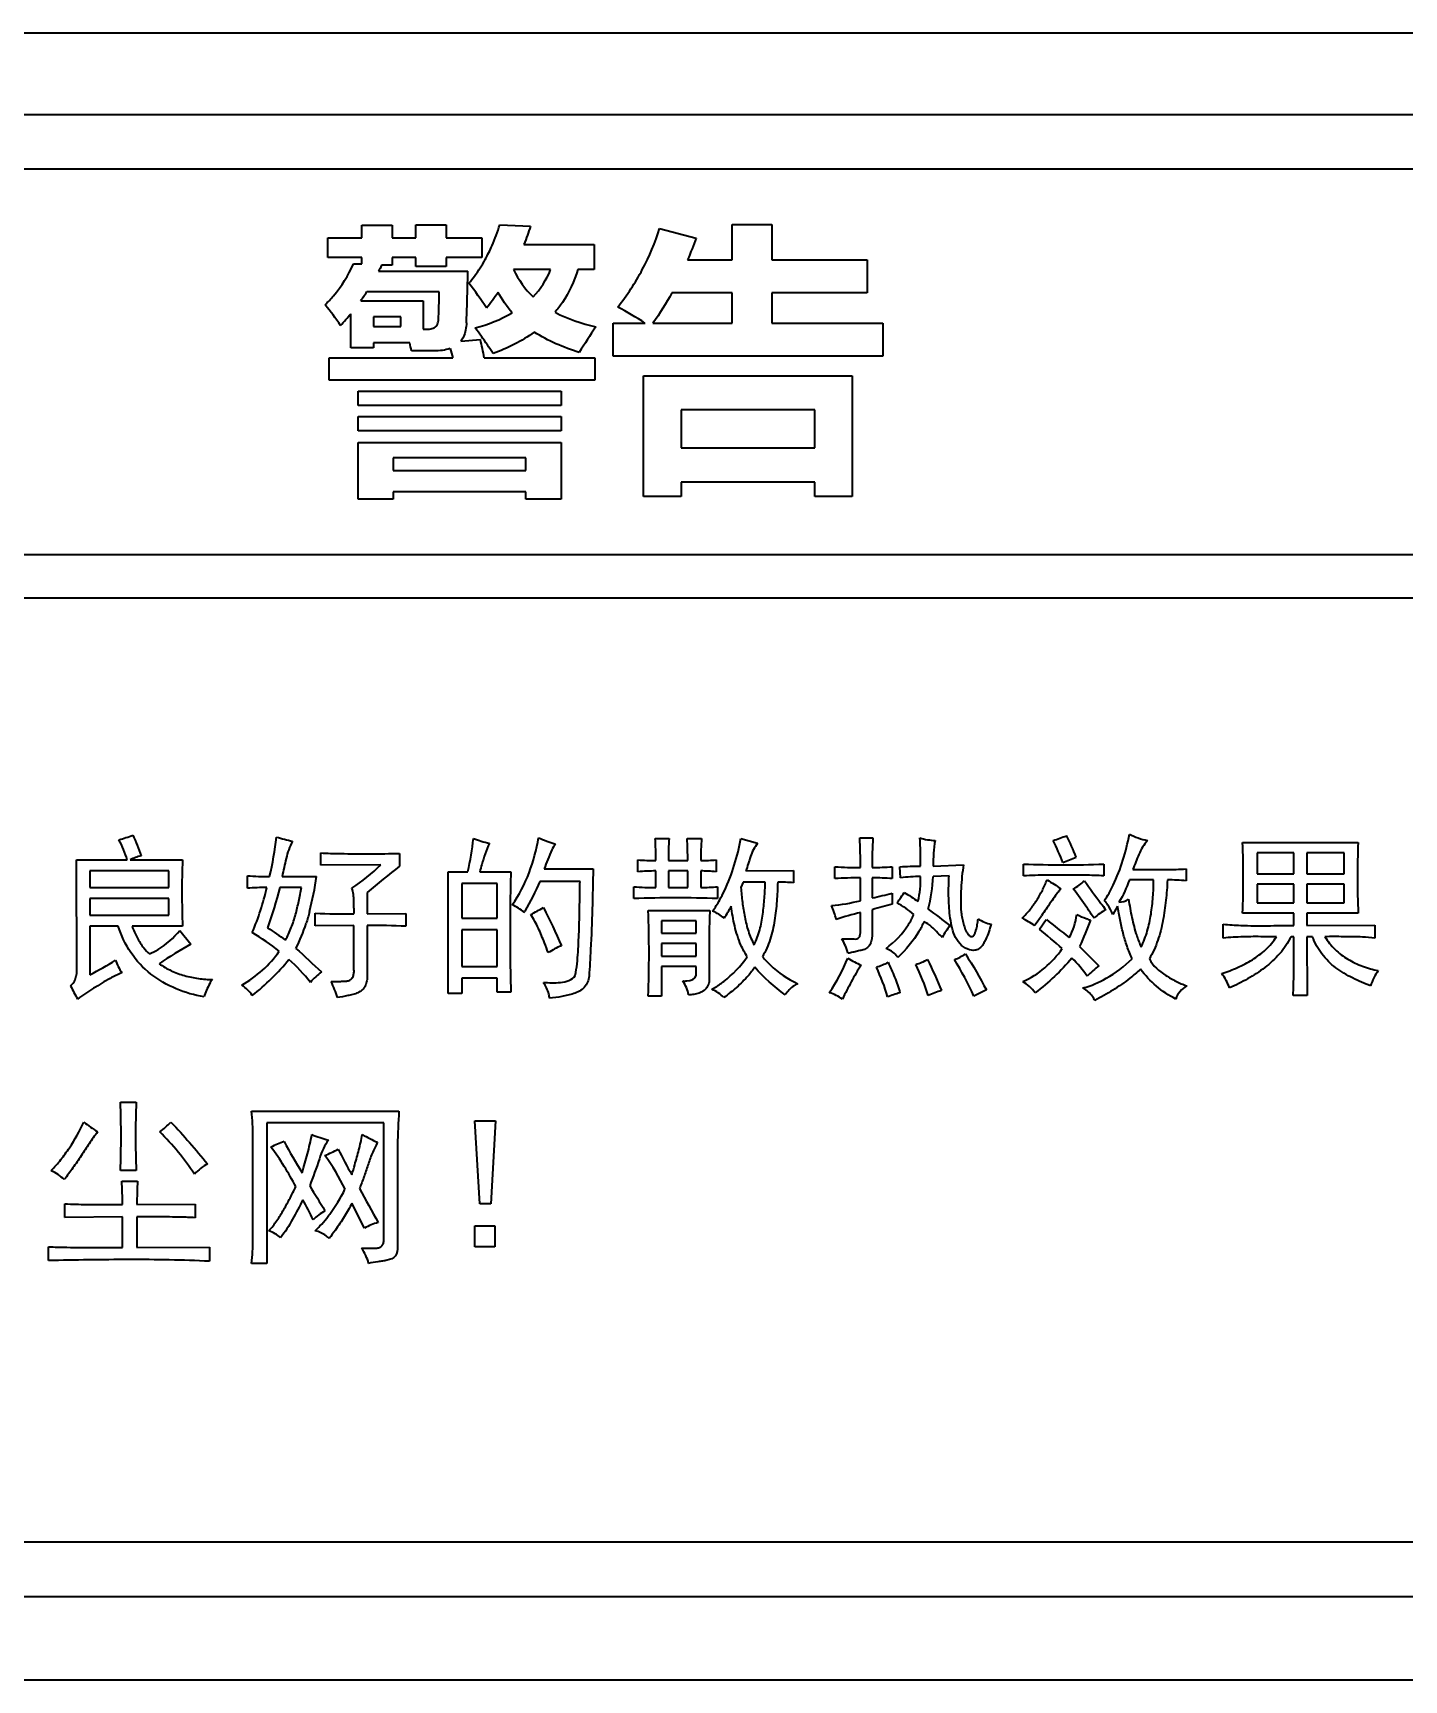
# Model space of a CAD drawing. Header units: millimetres. Extents: x 32496 to 166256, y 3504 to 23939.
# Drawn here: x 50202.57 to 50227.54, y 11585.08 to 11615.08 of the extents above; entities that cross this region are included whole.
import ezdxf

# ---------------------------------------------------------------- set-up
doc = ezdxf.new("R2010")
doc.units = ezdxf.units.MM
doc.layers.get('0').update_dxf_attribs({"lineweight": 35})

msp = doc.modelspace()

# ---------------------------------------------------------------- linework, layer by layer
at = {"linetype": 'Continuous'}
for p, q in [((50179.64, 11615.075), (50242.84, 11615.075)), ((50179.64, 11613.593), (50242.91, 11613.593)), ((50242.91, 11612.593), (50179.64, 11612.593)), ((50208.561, 11611.575), (50209.112, 11611.575)), ((50208.561, 11611.345), (50208.561, 11611.575)), ((50209.112, 11611.575), (50209.112, 11611.345)), ((50209.543, 11611.581), (50210.094, 11611.581)), ((50209.543, 11611.345), (50209.543, 11611.581)), ((50210.094, 11611.581), (50210.094, 11611.345)), ((50211.071, 11611.581), (50211.631, 11611.556)), ((50213.983, 11611.516), (50214.649, 11611.34)), ((50215.305, 11611.586), (50216.026, 11611.586)), ((50215.305, 11610.944), (50215.305, 11611.586)), ((50216.026, 11611.586), (50216.026, 11610.944)), ((50207.94, 11611.345), (50208.561, 11611.345)), ((50207.94, 11610.985), (50207.94, 11611.345)), ((50209.112, 11611.345), (50209.543, 11611.345)), ((50210.094, 11611.345), (50210.745, 11611.345)), ((50210.745, 11611.345), (50210.745, 11610.985)), ((50211.512, 11611.225), (50212.789, 11611.225)), ((50212.789, 11611.225), (50212.789, 11610.764)), ((50208.561, 11610.985), (50207.94, 11610.985)), ((50208.561, 11610.869), (50208.561, 11610.985)), ((50209.543, 11610.985), (50209.112, 11610.985)), ((50209.112, 11610.985), (50209.112, 11610.844)), ((50209.543, 11610.824), (50209.543, 11610.985)), ((50210.745, 11610.985), (50210.094, 11610.985)), ((50210.094, 11610.985), (50210.094, 11610.824)), ((50214.493, 11610.944), (50215.305, 11610.944)), ((50216.026, 11610.944), (50217.764, 11610.944)), ((50217.764, 11610.944), (50217.764, 11610.343)), ((50208.406, 11610.869), (50208.561, 11610.869)), ((50208.861, 11610.734), (50210.489, 11610.734)), ((50209.112, 11610.844), (50208.917, 11610.844)), ((50210.094, 11610.824), (50209.543, 11610.824)), ((50211.997, 11610.764), (50211.321, 11610.764)), ((50212.789, 11610.764), (50212.493, 11610.764)), ((50209.968, 11610.363), (50208.651, 11610.363)), ((50215.305, 11610.343), (50214.205, 11610.343)), ((50215.305, 11609.792), (50215.305, 11610.343)), ((50217.764, 11610.343), (50216.026, 11610.343)), ((50216.026, 11610.343), (50216.026, 11609.792)), ((50208.541, 11610.198), (50209.678, 11610.198)), ((50209.678, 11610.198), (50209.678, 11609.682)), ((50208.36, 11609.341), (50208.36, 11609.962)), ((50209.267, 11609.902), (50208.771, 11609.902)), ((50208.771, 11609.902), (50208.771, 11609.727)), ((50208.771, 11609.727), (50209.267, 11609.727)), ((50209.267, 11609.727), (50209.267, 11609.902)), ((50213.136, 11609.792), (50213.717, 11609.792)), ((50213.136, 11609.191), (50213.136, 11609.792)), ((50213.862, 11609.792), (50215.305, 11609.792)), ((50216.026, 11609.792), (50218.046, 11609.792)), ((50218.046, 11609.792), (50218.046, 11609.191)), ((50209.432, 11609.431), (50208.771, 11609.431)), ((50208.771, 11609.431), (50208.771, 11609.341)), ((50210.364, 11609.461), (50210.72, 11609.492)), ((50207.964, 11609.161), (50210.219, 11609.161)), ((50207.964, 11608.75), (50207.964, 11609.161)), ((50208.771, 11609.341), (50208.36, 11609.341)), ((50209.879, 11609.286), (50209.462, 11609.286)), ((50210.79, 11609.161), (50212.804, 11609.161)), ((50212.804, 11609.161), (50212.804, 11608.75)), ((50218.046, 11609.191), (50213.136, 11609.191)), ((50213.692, 11608.83), (50217.489, 11608.83)), ((50213.692, 11606.631), (50213.692, 11608.83)), ((50217.489, 11608.83), (50217.489, 11606.631)), ((50212.804, 11608.75), (50207.964, 11608.75)), ((50208.491, 11608.55), (50212.188, 11608.55)), ((50208.491, 11608.289), (50208.491, 11608.55)), ((50212.188, 11608.55), (50212.188, 11608.289)), ((50212.188, 11608.289), (50208.491, 11608.289)), ((50216.808, 11608.209), (50214.374, 11608.209)), ((50214.374, 11608.209), (50214.374, 11607.518)), ((50216.808, 11607.518), (50216.808, 11608.209)), ((50208.491, 11608.089), (50212.188, 11608.089)), ((50208.491, 11607.828), (50208.491, 11608.089)), ((50212.188, 11608.089), (50212.188, 11607.828)), ((50212.188, 11607.828), (50208.491, 11607.828)), ((50208.491, 11607.618), (50212.188, 11607.618)), ((50208.491, 11606.586), (50208.491, 11607.618)), ((50212.188, 11607.618), (50212.188, 11606.586)), ((50211.547, 11607.337), (50209.132, 11607.337)), ((50209.132, 11607.337), (50209.132, 11607.107)), ((50211.547, 11607.107), (50211.547, 11607.337)), ((50214.374, 11607.518), (50216.808, 11607.518)), ((50209.132, 11607.107), (50211.547, 11607.107)), ((50211.547, 11606.717), (50209.132, 11606.717)), ((50209.132, 11606.717), (50209.132, 11606.586)), ((50211.547, 11606.586), (50211.547, 11606.717)), ((50216.808, 11606.896), (50214.374, 11606.896)), ((50214.374, 11606.896), (50214.374, 11606.631)), ((50216.808, 11606.631), (50216.808, 11606.896)), ((50209.132, 11606.586), (50208.491, 11606.586)), ((50212.188, 11606.586), (50211.547, 11606.586)), ((50214.374, 11606.631), (50213.692, 11606.631)), ((50217.489, 11606.631), (50216.808, 11606.631)), ((50186.201, 11605.578), (50243.34, 11605.578)), ((50243.34, 11604.778), (50186.201, 11604.778)), ((50213.902, 11600.405), (50214.154, 11600.405)), ((50214.482, 11600.405), (50214.747, 11600.405)), ((50215.465, 11600.405), (50215.768, 11600.316)), ((50217.628, 11600.417), (50217.868, 11600.417)), ((50207.811, 11599.919), (50207.811, 11600.14)), ((50209.248, 11600.128), (50209.248, 11599.901)), ((50224.601, 11600.329), (50226.706, 11600.329)), ((50225.534, 11600.14), (50224.866, 11600.14)), ((50224.866, 11600.14), (50224.866, 11599.762)), ((50225.534, 11599.762), (50225.534, 11600.14)), ((50226.454, 11600.14), (50225.774, 11600.14)), ((50225.774, 11600.14), (50225.774, 11599.762)), ((50226.454, 11599.762), (50226.454, 11600.14)), ((50203.36, 11600.014), (50204.287, 11600.014)), ((50203.367, 11597.947), (50203.36, 11600.014)), ((50205.043, 11599.812), (50203.606, 11599.812)), ((50203.606, 11599.812), (50203.606, 11599.51)), ((50204.337, 11600.014), (50205.295, 11600.014)), ((50205.043, 11599.51), (50205.043, 11599.812)), ((50208.908, 11599.926), (50207.811, 11599.919)), ((50211.878, 11599.85), (50212.772, 11599.85)), ((50213.587, 11599.799), (50213.587, 11600.014)), ((50213.915, 11599.51), (50213.915, 11599.812)), ((50214.142, 11600.001), (50214.495, 11600.001)), ((50214.495, 11599.812), (50214.142, 11599.812)), ((50214.142, 11599.812), (50214.142, 11599.51)), ((50214.495, 11599.51), (50214.495, 11599.812)), ((50214.734, 11599.812), (50214.734, 11599.51)), ((50215.011, 11600.014), (50215.011, 11599.799)), ((50215.553, 11599.812), (50216.423, 11599.819)), ((50216.423, 11599.819), (50216.423, 11599.598)), ((50217.174, 11599.674), (50217.174, 11599.888)), ((50218.221, 11599.888), (50218.221, 11599.674)), ((50218.372, 11599.686), (50218.359, 11599.888)), ((50218.964, 11599.901), (50219.519, 11599.926)), ((50220.611, 11599.724), (50220.611, 11599.938)), ((50222.073, 11599.938), (50222.073, 11599.724)), ((50223.573, 11599.85), (50223.573, 11599.635)), ((50203.606, 11599.51), (50205.043, 11599.51)), ((50206.475, 11599.497), (50206.475, 11599.724)), ((50207.458, 11599.51), (50207.068, 11599.51)), ((50207.105, 11599.711), (50207.736, 11599.711)), ((50210.131, 11599.799), (50210.491, 11599.799)), ((50210.131, 11597.581), (50210.131, 11599.799)), ((50211.021, 11599.585), (50210.378, 11599.585)), ((50210.378, 11599.585), (50210.378, 11598.955)), ((50210.706, 11599.799), (50211.272, 11599.799)), ((50211.021, 11598.955), (50211.021, 11599.585)), ((50212.533, 11599.623), (50211.802, 11599.623)), ((50213.511, 11599.308), (50213.511, 11599.523)), ((50214.142, 11599.51), (50214.495, 11599.51)), ((50215.037, 11599.523), (50215.037, 11599.308)), ((50215.503, 11599.611), (50215.465, 11599.51)), ((50215.906, 11599.611), (50215.503, 11599.611)), ((50217.641, 11599.27), (50217.641, 11599.686)), ((50217.855, 11599.686), (50217.855, 11599.321)), ((50219.254, 11599.724), (50218.964, 11599.711)), ((50222.98, 11599.648), (50222.539, 11599.648)), ((50224.866, 11599.762), (50225.534, 11599.762)), ((50225.534, 11599.573), (50224.866, 11599.573)), ((50224.866, 11599.573), (50224.866, 11599.232)), ((50225.534, 11599.232), (50225.534, 11599.573)), ((50225.774, 11599.762), (50226.454, 11599.762)), ((50226.454, 11599.573), (50225.774, 11599.573)), ((50225.774, 11599.573), (50225.774, 11599.232)), ((50226.454, 11599.232), (50226.454, 11599.573)), ((50205.043, 11599.308), (50203.606, 11599.308)), ((50203.606, 11599.308), (50203.606, 11599.006)), ((50205.043, 11599.006), (50205.043, 11599.308)), ((50208.656, 11599.421), (50208.656, 11599.03)), ((50218.221, 11599.409), (50218.221, 11599.207)), ((50224.866, 11599.232), (50225.534, 11599.232)), ((50225.774, 11599.232), (50226.454, 11599.232)), ((50203.606, 11599.006), (50205.043, 11599.006)), ((50207.71, 11598.81), (50207.71, 11599.043)), ((50208.656, 11599.03), (50209.362, 11599.037)), ((50209.362, 11599.037), (50209.362, 11598.804)), ((50210.378, 11598.955), (50211.021, 11598.955)), ((50211.261, 11599.195), (50211.26, 11599.104)), ((50211.261, 11599.195), (50211.26, 11599.104)), ((50213.776, 11599.094), (50214.898, 11599.094)), ((50214.646, 11598.905), (50214.015, 11598.905)), ((50214.015, 11598.905), (50214.015, 11598.678)), ((50214.646, 11598.678), (50214.646, 11598.905)), ((50214.898, 11599.094), (50214.897, 11599.082)), ((50214.898, 11599.094), (50214.898, 11599.082)), ((50217.641, 11598.716), (50217.641, 11599.056)), ((50217.855, 11599.106), (50217.855, 11598.728)), ((50220.9, 11598.753), (50221.026, 11598.93)), ((50222.325, 11599.169), (50222.236, 11599.018)), ((50225.534, 11599.043), (50224.601, 11599.043)), ((50225.534, 11598.816), (50225.534, 11599.043)), ((50226.706, 11599.043), (50225.774, 11599.043)), ((50225.774, 11599.043), (50225.774, 11598.816)), ((50204.123, 11598.804), (50203.606, 11598.804)), ((50203.606, 11598.804), (50203.606, 11597.921)), ((50205.295, 11598.804), (50204.375, 11598.804)), ((50205.245, 11598.728), (50205.447, 11598.476)), ((50208.416, 11598.816), (50207.71, 11598.81)), ((50208.416, 11598.01), (50208.416, 11598.816)), ((50208.656, 11598.816), (50208.656, 11597.909)), ((50211.021, 11598.741), (50210.378, 11598.741)), ((50210.378, 11598.741), (50210.378, 11598.073)), ((50211.021, 11598.073), (50211.021, 11598.741)), ((50214.015, 11598.678), (50214.646, 11598.678)), ((50224.248, 11598.589), (50224.248, 11598.842)), ((50225.534, 11598.615), (50225.484, 11598.615)), ((50225.774, 11598.816), (50227.009, 11598.823)), ((50225.874, 11598.615), (50225.774, 11598.615)), ((50225.774, 11598.615), (50225.78, 11597.543)), ((50227.009, 11598.823), (50227.009, 11598.589)), ((50214.646, 11598.489), (50214.015, 11598.489)), ((50214.015, 11598.489), (50214.015, 11598.262)), ((50214.646, 11598.262), (50214.646, 11598.489)), ((50221.631, 11598.438), (50221.985, 11598.085)), ((50210.378, 11598.073), (50211.021, 11598.073)), ((50214.015, 11598.262), (50214.646, 11598.262)), ((50214.646, 11598.073), (50214.015, 11598.073)), ((50214.015, 11598.073), (50214.015, 11597.53)), ((50214.646, 11597.909), (50214.646, 11598.073)), ((50211.021, 11597.859), (50210.378, 11597.859)), ((50210.378, 11597.859), (50210.378, 11597.581)), ((50211.021, 11597.606), (50211.021, 11597.859)), ((50210.378, 11597.581), (50210.131, 11597.581)), ((50211.272, 11597.606), (50211.021, 11597.606)), ((50214.015, 11597.53), (50213.776, 11597.53)), ((50219.935, 11597.644), (50219.708, 11597.53)), ((50225.78, 11597.543), (50225.521, 11597.543)), ((50204.161, 11595.602), (50204.451, 11595.602)), ((50206.551, 11595.438), (50209.236, 11595.438)), ((50208.958, 11595.224), (50206.828, 11595.224)), ((50206.828, 11595.224), (50206.828, 11592.665)), ((50208.958, 11593.093), (50208.958, 11595.224)), ((50210.617, 11595.262), (50210.995, 11595.262)), ((50210.706, 11593.749), (50210.617, 11595.262)), ((50210.995, 11595.262), (50210.907, 11593.749)), ((50206.576, 11593.093), (50206.576, 11594.972)), ((50204.451, 11594.354), (50204.161, 11594.354)), ((50204.186, 11594.165), (50204.476, 11594.165)), ((50203.152, 11593.503), (50203.152, 11593.749)), ((50204.199, 11593.51), (50203.152, 11593.503)), ((50204.199, 11592.955), (50204.199, 11593.51)), ((50204.463, 11593.737), (50205.522, 11593.743)), ((50204.463, 11593.51), (50204.463, 11592.955)), ((50205.522, 11593.743), (50205.522, 11593.497)), ((50208.605, 11593.308), (50208.378, 11593.762)), ((50210.907, 11593.749), (50210.706, 11593.749)), ((50210.617, 11593.346), (50210.983, 11593.346)), ((50210.617, 11592.968), (50210.617, 11593.346)), ((50210.983, 11593.346), (50210.983, 11592.968)), ((50202.85, 11592.715), (50202.85, 11592.968)), ((50204.463, 11592.955), (50205.787, 11592.961)), ((50205.787, 11592.961), (50205.787, 11592.703)), ((50210.983, 11592.968), (50210.617, 11592.968)), ((50206.828, 11592.665), (50206.551, 11592.665)), ((50186.201, 11587.594), (50242.91, 11587.594)), ((50242.91, 11586.594), (50179.64, 11586.594)), ((50242.84, 11585.075), (50179.64, 11585.075))]:
    msp.add_line(p, q, dxfattribs=at)
for centre, radius, start, end in [((50208.193, 11612.417), 2.997, 336.0743, 343.802), ((50208.222, 11612.404), 2.965, 330.6677, 336.0656), ((50208.245, 11612.391), 2.939, 323.5941, 330.6659), ((50183.658, 11610.977), 26.832, 359.0227, 359.482), ((50208.274, 11612.37), 2.903, 320.3693, 323.5875), ((50202.781, 11614.168), 6.995, 325.4251, 327.0507), ((50189.502, 11610.663), 20.469, 357.687, 359.1594), ((50183.521, 11610.98), 26.969, 357.4858, 358.8134), ((50183.711, 11610.976), 26.779, 358.8143, 359.0226), ((50206.194, 11613.703), 5.892, 321.8974, 325.3463), ((50204.842, 11607.551), 3.987, 33.4127, 40.1667), ((50210.764, 11605.324), 5.355, 56.5403, 62.6927), ((50198.756, 11618.229), 12.672, 317.9796, 319.278), ((50205.178, 11605.546), 6.851, 35.7583, 37.3438), ((50240.551, 11591.528), 33.167, 146.7334, 147.6908), ((50205.362, 11608.518), 4.171, 10.6111, 12.6487), ((50197.399, 11606.495), 13.654, 11.2584, 12.6774), ((50205.197, 11605.56), 6.828, 34.1688, 35.7597), ((50288.741, 11633.239), 82.131, 196.92737, 197.04773), ((50205.213, 11605.571), 6.808, 32.7875, 34.1672), ((50205.203, 11605.564), 6.82, 32.5725, 32.7878), ((50204.053, 11601.186), 6.586, 347.8472, 353.1864), ((50219.773, 11604.479), 4.338, 288.5472, 291.9162), ((50218.51, 11598.92), 3.266, 20.5147, 28.0458), ((50214.129, 11597.055), 7.766, 21.9999, 25.2483), ((50221.377, 11620.152), 20.228, 267.8284, 269.8641), ((50218.657, 11606.661), 7.211, 291.7539, 293.8162), ((50221.385, 11616.191), 16.268, 269.8044, 272.4248), ((50201.093, 11600.719), 6.719, 345.8097, 351.3751), ((50248.853, 11598.758), 37.595, 178.413, 179.3342), ((50217.626, 11591.471), 8.215, 89.8963, 93.1502), ((50216.132, 11599.83), 2.835, 345.4692, 357.5921), ((50221.387, 11579.4), 20.339, 90.9866, 92.1881), ((50221.377, 11579.925), 19.813, 90.7577, 90.9822), ((50221.363, 11581.392), 18.346, 89.2405, 90.7755), ((50221.379, 11582.958), 16.781, 88.8271, 89.2239), ((50221.409, 11584.259), 15.479, 87.5398, 88.8383), ((50212.927, 11600.498), 2.469, 324.968, 330.5609), ((50212.705, 11600.625), 2.724, 330.5376, 334.4489), ((50216.474, 11605.849), 6.672, 281.9444, 285.1751), ((50223.912, 11577.907), 22.048, 104.9608, 105.9468), ((50216.58, 11600.532), 2.163, 323.0479, 325.0992), ((50233.94, 11608.295), 14.979, 217.2819, 217.8388), ((50221.471, 11598.726), 0.821, 34.5452, 41.5252), ((50253.071, 11598.714), 41.813, 179.4657, 181.5184), ((50205.776, 11602.378), 6.629, 329.9211, 330.1674), ((50192.25, 11598.312), 21.54, 357.9195, 2.0789), ((50214.5, 11598.073), 1.103, 53.0984, 66.0209), ((50203.815, 11605.797), 13.251, 328.9128, 329.9872), ((50200.304, 11613.396), 25.162, 324.5906, 325.0804), ((50228.181, 11607.595), 11.237, 230.4551, 233.1561), ((50222.229, 11600.255), 1.395, 249.8891, 253.5), ((50199.532, 11583.569), 27.145, 34.5285, 35.0163), ((50204.781, 11599.731), 2.899, 332.69, 342.4166), ((50180.763, 11551.026), 62.361, 49.43619, 49.9372), ((50204.038, 11600.785), 4.109, 307.9232, 321.0033), ((50218.163, 11599.359), 1.36, 236.5662, 247.9708), ((50217.999, 11598.019), 0.389, 33.9617, 40.9428), ((50223.409, 11596.254), 2.32, 127.8782, 134.9503), ((50210.483, 11601.386), 8.106, 206.8869, 208.7998), ((50213.9, 11599.435), 2.057, 300.222, 301.6388), ((50189.146, 11594.978), 15.028, 357.6208, 2.3792), ((50210.579, 11598.677), 4.183, 241.2604, 245.5054), ((50209.793, 11588.279), 7.117, 111.8574, 113.949), ((50205.648, 11595.299), 2.904, 323.2352, 333.7401), ((50205.826, 11595.168), 2.683, 321.2549, 323.1885), ((50205.771, 11595.22), 2.759, 314.6645, 317.2512), ((50205.824, 11595.171), 2.687, 317.2443, 321.237)]:
    msp.add_arc(centre, radius, start, end, dxfattribs=at)
for points in [[(50211.631, 11611.556), (50211.595, 11611.444), (50211.556, 11611.334), (50211.512, 11611.225)], [(50214.649, 11611.34), (50214.599, 11611.208), (50214.548, 11611.075), (50214.493, 11610.944)], [(50208.917, 11610.844), (50208.901, 11610.806), (50208.883, 11610.769), (50208.861, 11610.734)], [(50211.321, 11610.764), (50211.413, 11610.583), (50211.531, 11610.41), (50211.677, 11610.268)], [(50211.677, 11610.268), (50211.814, 11610.409), (50211.925, 11610.581), (50211.997, 11610.764)], [(50210.83, 11610.067), (50210.728, 11610.221), (50210.624, 11610.373), (50210.51, 11610.519)], [(50211.296, 11609.977), (50211.199, 11610.093), (50211.114, 11610.221), (50211.041, 11610.353)], [(50214.205, 11610.343), (50214.103, 11610.152), (50213.99, 11609.967), (50213.862, 11609.792)], [(50210.625, 11609.702), (50210.858, 11609.766), (50211.088, 11609.854), (50211.296, 11609.977)], [(50212.078, 11609.988), (50212.31, 11609.866), (50212.563, 11609.781), (50212.819, 11609.722)], [(50211.697, 11609.627), (50211.472, 11609.459), (50211.215, 11609.332), (50210.951, 11609.236)], [(50212.519, 11609.256), (50212.232, 11609.347), (50211.95, 11609.465), (50211.697, 11609.627)], [(50210.169, 11609.326), (50210.076, 11609.296), (50209.976, 11609.285), (50209.879, 11609.286)], [(50204.136, 11600.379), (50204.222, 11600.403), (50204.306, 11600.432), (50204.388, 11600.467)], [(50204.388, 11600.467), (50204.442, 11600.343), (50204.497, 11600.218), (50204.539, 11600.089)], [(50206.878, 11599.711), (50206.937, 11599.947), (50206.976, 11600.188), (50207.004, 11600.43)], [(50207.004, 11600.43), (50207.1, 11600.401), (50207.197, 11600.376), (50207.294, 11600.354)], [(50210.592, 11600.405), (50210.687, 11600.37), (50210.783, 11600.338), (50210.882, 11600.316)], [(50211.777, 11600.417), (50211.876, 11600.375), (50211.976, 11600.335), (50212.079, 11600.304)], [(50213.915, 11600.001), (50213.915, 11600.136), (50213.911, 11600.27), (50213.902, 11600.405)], [(50214.154, 11600.405), (50214.145, 11600.27), (50214.142, 11600.136), (50214.142, 11600.001)], [(50214.495, 11600.001), (50214.495, 11600.136), (50214.492, 11600.27), (50214.482, 11600.405)], [(50214.747, 11600.405), (50214.736, 11600.27), (50214.733, 11600.136), (50214.734, 11600.001)], [(50217.641, 11599.875), (50217.641, 11600.056), (50217.639, 11600.237), (50217.628, 11600.417)], [(50217.868, 11600.417), (50217.856, 11600.237), (50217.854, 11600.056), (50217.855, 11599.875)], [(50218.737, 11599.901), (50218.738, 11600.073), (50218.734, 11600.245), (50218.725, 11600.417)], [(50218.725, 11600.417), (50218.812, 11600.383), (50218.908, 11600.372), (50219.002, 11600.367)], [(50222.539, 11600.48), (50222.642, 11600.428), (50222.754, 11600.391), (50222.867, 11600.367)], [(50204.287, 11600.014), (50204.245, 11600.139), (50204.2, 11600.264), (50204.136, 11600.379)], [(50219.002, 11600.367), (50218.973, 11600.214), (50218.964, 11600.057), (50218.964, 11599.901)], [(50224.601, 11599.043), (50224.618, 11599.472), (50224.62, 11599.901), (50224.601, 11600.329)], [(50226.706, 11600.329), (50226.688, 11599.901), (50226.69, 11599.472), (50226.706, 11599.043)], [(50204.539, 11600.089), (50204.469, 11600.072), (50204.402, 11600.046), (50204.337, 11600.014)], [(50205.295, 11600.014), (50205.276, 11599.611), (50205.278, 11599.207), (50205.295, 11598.804)], [(50208.378, 11599.497), (50208.566, 11599.625), (50208.746, 11599.766), (50208.908, 11599.926)], [(50209.248, 11599.901), (50209.049, 11599.743), (50208.85, 11599.585), (50208.656, 11599.421)], [(50213.587, 11600.014), (50213.696, 11600.006), (50213.805, 11600.001), (50213.915, 11600.001)], [(50213.915, 11599.812), (50213.805, 11599.812), (50213.696, 11599.807), (50213.587, 11599.799)], [(50214.734, 11600.001), (50214.826, 11600.001), (50214.919, 11600.007), (50215.011, 11600.014)], [(50215.011, 11599.799), (50214.919, 11599.807), (50214.826, 11599.812), (50214.734, 11599.812)], [(50217.174, 11599.888), (50217.33, 11599.879), (50217.485, 11599.875), (50217.641, 11599.875)], [(50217.855, 11599.875), (50217.977, 11599.876), (50218.099, 11599.881), (50218.221, 11599.888)], [(50218.359, 11599.888), (50218.485, 11599.896), (50218.611, 11599.901), (50218.737, 11599.901)], [(50206.475, 11599.724), (50206.609, 11599.714), (50206.744, 11599.711), (50206.878, 11599.711)], [(50206.828, 11599.51), (50206.71, 11599.51), (50206.592, 11599.506), (50206.475, 11599.497)], [(50206.563, 11598.691), (50206.678, 11598.954), (50206.764, 11599.23), (50206.828, 11599.51)], [(50207.068, 11599.51), (50207.001, 11599.264), (50206.927, 11599.019), (50206.841, 11598.779)], [(50211.802, 11599.623), (50211.722, 11599.437), (50211.628, 11599.256), (50211.527, 11599.08)], [(50213.511, 11599.523), (50213.646, 11599.515), (50213.78, 11599.51), (50213.915, 11599.51)], [(50214.734, 11599.51), (50214.835, 11599.511), (50214.936, 11599.516), (50215.037, 11599.523)], [(50216.423, 11599.598), (50216.327, 11599.605), (50216.23, 11599.61), (50216.133, 11599.611)], [(50218.221, 11599.674), (50218.099, 11599.681), (50217.977, 11599.686), (50217.855, 11599.686)], [(50218.737, 11599.711), (50218.615, 11599.711), (50218.493, 11599.701), (50218.372, 11599.686)], [(50218.687, 11599.257), (50218.729, 11599.404), (50218.739, 11599.559), (50218.737, 11599.711)], [(50221.039, 11599.648), (50221.127, 11599.6), (50221.212, 11599.546), (50221.291, 11599.484)], [(50221.518, 11599.484), (50221.593, 11599.522), (50221.66, 11599.576), (50221.72, 11599.635)], [(50221.72, 11599.635), (50221.815, 11599.494), (50221.918, 11599.358), (50222.022, 11599.222)], [(50222.539, 11599.648), (50222.487, 11599.509), (50222.428, 11599.371), (50222.35, 11599.245)], [(50223.573, 11599.635), (50223.46, 11599.645), (50223.346, 11599.649), (50223.232, 11599.648)], [(50215.037, 11599.308), (50214.529, 11599.329), (50214.02, 11599.327), (50213.511, 11599.308)], [(50217.112, 11599.182), (50217.29, 11599.196), (50217.466, 11599.23), (50217.641, 11599.27)], [(50218.612, 11599.018), (50218.521, 11599.103), (50218.416, 11599.171), (50218.309, 11599.232)], [(50218.354, 11599.295), (50218.383, 11599.336), (50218.41, 11599.378), (50218.435, 11599.421)], [(50218.435, 11599.421), (50218.522, 11599.371), (50218.607, 11599.317), (50218.687, 11599.257)], [(50221.764, 11599.145), (50221.684, 11599.259), (50221.603, 11599.373), (50221.518, 11599.484)], [(50222.35, 11599.245), (50222.411, 11599.245), (50222.473, 11599.265), (50222.526, 11599.296)], [(50207.607, 11599.072), (50207.588, 11598.999), (50207.568, 11598.927), (50207.545, 11598.855)], [(50207.71, 11599.043), (50207.945, 11599.031), (50208.181, 11599.029), (50208.416, 11599.03)], [(50211.512, 11599.056), (50211.452, 11599.116), (50211.377, 11599.163), (50211.298, 11599.194)], [(50211.638, 11599.018), (50211.713, 11599.061), (50211.789, 11599.103), (50211.865, 11599.144)], [(50211.865, 11599.144), (50211.982, 11598.916), (50212.095, 11598.687), (50212.193, 11598.451)], [(50217.2, 11598.93), (50217.18, 11599.017), (50217.149, 11599.101), (50217.112, 11599.182)], [(50217.641, 11599.056), (50217.492, 11599.019), (50217.345, 11598.976), (50217.2, 11598.93)], [(50218.876, 11599.119), (50219.007, 11599.019), (50219.138, 11598.919), (50219.267, 11598.816)], [(50219.783, 11598.942), (50219.856, 11598.895), (50219.938, 11598.859), (50220.023, 11598.842)], [(50220.812, 11598.816), (50220.739, 11598.866), (50220.663, 11598.912), (50220.585, 11598.955)], [(50221.443, 11598.602), (50221.519, 11598.727), (50221.56, 11598.874), (50221.581, 11599.018)], [(50221.581, 11599.018), (50221.636, 11598.991), (50221.692, 11598.966), (50221.75, 11598.945)], [(50221.833, 11598.917), (50221.77, 11598.756), (50221.705, 11598.595), (50221.631, 11598.438)], [(50222.111, 11599.106), (50222.034, 11599.064), (50221.962, 11599.013), (50221.896, 11598.955)], [(50222.236, 11599.018), (50222.214, 11599.079), (50222.184, 11599.138), (50222.147, 11599.192)], [(50207.055, 11598.35), (50206.898, 11598.473), (50206.733, 11598.586), (50206.563, 11598.691)], [(50206.841, 11598.779), (50206.951, 11598.705), (50207.061, 11598.63), (50207.168, 11598.552)], [(50209.362, 11598.804), (50209.127, 11598.819), (50208.891, 11598.818), (50208.656, 11598.816)], [(50219.267, 11598.816), (50219.22, 11598.746), (50219.173, 11598.674), (50219.128, 11598.602)], [(50205.447, 11598.476), (50205.245, 11598.373), (50205.054, 11598.249), (50204.867, 11598.123)], [(50207.358, 11598.401), (50207.516, 11598.261), (50207.671, 11598.118), (50207.824, 11597.972)], [(50212.193, 11598.451), (50212.11, 11598.414), (50212.031, 11598.371), (50211.953, 11598.325)], [(50217.414, 11598.312), (50217.388, 11598.405), (50217.35, 11598.495), (50217.3, 11598.577)], [(50218.293, 11598.274), (50218.244, 11598.331), (50218.177, 11598.374), (50218.107, 11598.401)], [(50219.727, 11598.368), (50219.684, 11598.361), (50219.638, 11598.371), (50219.597, 11598.387)], [(50203.606, 11597.921), (50203.765, 11598.004), (50203.919, 11598.094), (50204.073, 11598.186)], [(50204.073, 11598.186), (50204.1, 11598.106), (50204.139, 11598.03), (50204.186, 11597.959)], [(50207.622, 11597.783), (50207.504, 11597.932), (50207.374, 11598.073), (50207.231, 11598.199)], [(50216.272, 11597.556), (50216.071, 11597.704), (50215.879, 11597.87), (50215.717, 11598.06)], [(50217.073, 11597.594), (50217.209, 11597.79), (50217.316, 11598.006), (50217.414, 11598.224)], [(50217.931, 11598.06), (50218.004, 11598.085), (50218.076, 11598.114), (50218.145, 11598.148)], [(50218.132, 11597.518), (50218.087, 11597.705), (50218.012, 11597.885), (50217.931, 11598.06)], [(50218.649, 11598.111), (50218.723, 11598.132), (50218.796, 11598.161), (50218.863, 11598.199)], [(50218.876, 11597.543), (50218.812, 11597.737), (50218.737, 11597.927), (50218.649, 11598.111)], [(50218.863, 11598.199), (50218.953, 11598.012), (50219.038, 11597.824), (50219.115, 11597.632)], [(50219.355, 11598.199), (50219.425, 11598.225), (50219.493, 11598.26), (50219.556, 11598.3)], [(50219.708, 11597.53), (50219.607, 11597.761), (50219.483, 11597.982), (50219.355, 11598.199)], [(50219.556, 11598.3), (50219.688, 11598.084), (50219.82, 11597.869), (50219.935, 11597.644)], [(50221.493, 11598.224), (50221.293, 11597.992), (50221.069, 11597.778), (50220.825, 11597.594)], [(50221.77, 11597.896), (50221.692, 11598.016), (50221.595, 11598.123), (50221.493, 11598.224)], [(50222.118, 11597.857), (50222.289, 11597.954), (50222.447, 11598.077), (50222.59, 11598.211)], [(50206.563, 11597.543), (50206.518, 11597.62), (50206.447, 11597.681), (50206.375, 11597.732)], [(50207.824, 11597.972), (50207.751, 11597.915), (50207.683, 11597.852), (50207.622, 11597.783)], [(50208.114, 11597.506), (50208.086, 11597.606), (50208.047, 11597.703), (50208, 11597.796)], [(50214.507, 11597.556), (50214.497, 11597.646), (50214.456, 11597.732), (50214.406, 11597.808)], [(50214.886, 11597.82), (50214.884, 11597.783), (50214.874, 11597.746), (50214.856, 11597.713)], [(50220.825, 11597.594), (50220.761, 11597.673), (50220.685, 11597.744), (50220.598, 11597.796)], [(50221.694, 11597.682), (50221.843, 11597.72), (50221.985, 11597.782), (50222.118, 11597.857)], [(50224.362, 11597.682), (50224.328, 11597.776), (50224.28, 11597.865), (50224.223, 11597.947)], [(50227.072, 11597.997), (50227.009, 11597.915), (50226.964, 11597.819), (50226.933, 11597.72)], [(50215.15, 11597.506), (50215.093, 11597.572), (50215.015, 11597.621), (50214.936, 11597.657)], [(50217.313, 11597.48), (50217.239, 11597.529), (50217.158, 11597.569), (50217.073, 11597.594)], [(50218.359, 11597.594), (50218.283, 11597.571), (50218.207, 11597.546), (50218.132, 11597.518)], [(50219.115, 11597.632), (50219.033, 11597.609), (50218.952, 11597.581), (50218.876, 11597.543)], [(50204.451, 11595.602), (50204.432, 11595.186), (50204.434, 11594.77), (50204.451, 11594.354)], [(50206.576, 11594.972), (50206.576, 11595.128), (50206.566, 11595.283), (50206.551, 11595.438)], [(50203.493, 11595.237), (50203.576, 11595.176), (50203.659, 11595.117), (50203.745, 11595.06)], [(50204.879, 11595.06), (50204.95, 11595.115), (50205.018, 11595.174), (50205.081, 11595.237)], [(50205.51, 11594.291), (50205.329, 11594.569), (50205.114, 11594.826), (50204.879, 11595.06)], [(50207.648, 11595.01), (50207.747, 11594.973), (50207.848, 11594.94), (50207.95, 11594.909)], [(50207.143, 11594.884), (50207.247, 11594.692), (50207.354, 11594.501), (50207.471, 11594.316)], [(50207.859, 11594.758), (50207.83, 11594.696), (50207.808, 11594.631), (50207.786, 11594.566)], [(50207.95, 11594.909), (50207.914, 11594.862), (50207.884, 11594.811), (50207.859, 11594.758)], [(50207.887, 11594.632), (50207.969, 11594.663), (50208.049, 11594.702), (50208.126, 11594.745)], [(50208.126, 11594.745), (50208.208, 11594.588), (50208.287, 11594.43), (50208.378, 11594.279)], [(50205.749, 11594.48), (50205.661, 11594.43), (50205.582, 11594.363), (50205.51, 11594.291)], [(50207.786, 11594.566), (50207.729, 11594.403), (50207.669, 11594.24), (50207.609, 11594.077)], [(50208.253, 11594.014), (50208.149, 11594.229), (50208.03, 11594.44), (50207.887, 11594.632)], [(50203.14, 11594.19), (50203.068, 11594.255), (50202.989, 11594.315), (50202.9, 11594.354)], [(50204.199, 11593.737), (50204.199, 11593.88), (50204.197, 11594.023), (50204.186, 11594.165)], [(50204.476, 11594.165), (50204.465, 11594.023), (50204.463, 11593.88), (50204.463, 11593.737)], [(50207.673, 11593.459), (50207.614, 11593.583), (50207.554, 11593.707), (50207.484, 11593.825)], [(50207.609, 11594.077), (50207.705, 11593.928), (50207.797, 11593.776), (50207.887, 11593.623)], [(50208.517, 11594.027), (50208.627, 11593.818), (50208.741, 11593.613), (50208.858, 11593.409)], [(50207.887, 11593.623), (50207.81, 11593.577), (50207.736, 11593.523), (50207.673, 11593.459)], [(50207.08, 11593.132), (50207.018, 11593.186), (50206.945, 11593.231), (50206.866, 11593.257)], [(50208.858, 11593.409), (50208.77, 11593.385), (50208.685, 11593.352), (50208.605, 11593.308)], [(50206.551, 11592.665), (50206.565, 11592.808), (50206.576, 11592.95), (50206.576, 11593.093)], [(50208.681, 11592.665), (50208.66, 11592.765), (50208.612, 11592.858), (50208.555, 11592.942)]]:
    msp.add_open_spline(points, degree=3, dxfattribs=at)
for points, knots in [([(50213.221, 11610.083), (50213.391, 11610.295), (50213.69, 11610.752), (50213.901, 11611.257), (50213.983, 11611.516)], [0, 0, 0, 0, 0.499981, 1, 1, 1, 1]), ([(50207.889, 11610.123), (50207.944, 11610.176), (50208.151, 11610.398), (50208.313, 11610.661), (50208.406, 11610.869)], [0, 0, 0, 0, 0.250541, 1, 1, 1, 1]), ([(50212.493, 11610.764), (50212.429, 11610.553), (50212.303, 11610.28), (50212.125, 11610.044), (50212.078, 11609.988)], [0, 0, 0, 0, 0.749409, 1, 1, 1, 1]), ([(50209.678, 11609.682), (50209.708, 11609.68), (50209.768, 11609.68), (50209.844, 11609.687), (50209.899, 11609.715), (50209.938, 11609.762), (50209.951, 11609.807), (50209.954, 11609.837)], [0, 0, 0, 0, 0.249931, 0.500219, 0.625077, 0.750429, 1, 1, 1, 1]), ([(50210.464, 11609.797), (50210.462, 11609.709), (50210.442, 11609.587), (50210.382, 11609.485), (50210.364, 11609.461)], [0, 0, 0, 0, 0.74888, 1, 1, 1, 1]), ([(50211.298, 11599.194), (50211.425, 11599.374), (50211.629, 11599.771), (50211.74, 11600.2), (50211.777, 11600.417)], [0, 0, 0, 0, 0.499779, 1, 1, 1, 1]), ([(50215.163, 11599.45), (50215.235, 11599.601), (50215.353, 11599.915), (50215.433, 11600.24), (50215.465, 11600.405)], [0, 0, 0, 0, 0.499978, 1, 1, 1, 1]), ([(50222.085, 11599.27), (50222.144, 11599.361), (50222.354, 11599.741), (50222.479, 11600.162), (50222.539, 11600.48)], [0, 0, 0, 0, 0.250465, 1, 1, 1, 1]), ([(50207.294, 11600.354), (50207.269, 11600.304), (50207.224, 11600.201), (50207.178, 11600.039), (50207.142, 11599.875), (50207.117, 11599.766), (50207.105, 11599.711)], [0, 0, 0, 0, 0.250091, 0.499961, 0.750075, 1, 1, 1, 1]), ([(50207.811, 11600.14), (50207.931, 11600.135), (50208.23, 11600.124), (50208.709, 11600.127), (50209.069, 11600.127), (50209.248, 11600.128)], [0, 0, 0, 0, 0.250006, 0.624999, 1, 1, 1, 1]), ([(50210.882, 11600.316), (50210.853, 11600.255), (50210.801, 11600.128), (50210.749, 11599.953), (50210.717, 11599.844), (50210.706, 11599.799)], [0, 0, 0, 0, 0.374949, 0.749998, 1, 1, 1, 1]), ([(50212.079, 11600.304), (50212.058, 11600.268), (50212.008, 11600.177), (50211.949, 11600.022), (50211.901, 11599.908), (50211.878, 11599.85)], [0, 0, 0, 0, 0.250072, 0.624998, 1, 1, 1, 1]), ([(50215.768, 11600.316), (50215.739, 11600.28), (50215.688, 11600.203), (50215.638, 11600.074), (50215.597, 11599.943), (50215.567, 11599.856), (50215.553, 11599.812)], [0, 0, 0, 0, 0.250182, 0.499923, 0.750145, 1, 1, 1, 1]), ([(50222.867, 11600.367), (50222.835, 11600.329), (50222.776, 11600.248), (50222.711, 11600.114), (50222.656, 11599.976), (50222.619, 11599.884), (50222.602, 11599.837)], [0, 0, 0, 0, 0.25012, 0.499945, 0.75012, 1, 1, 1, 1]), ([(50212.772, 11599.85), (50212.768, 11599.606), (50212.756, 11599.117), (50212.734, 11598.465), (50212.708, 11598.059), (50212.697, 11597.896)], [0, 0, 0, 0, 0.375001, 0.749995, 1, 1, 1, 1]), ([(50219.519, 11599.926), (50219.507, 11599.855), (50219.487, 11599.711), (50219.473, 11599.494), (50219.464, 11599.278), (50219.468, 11599.096), (50219.492, 11598.954), (50219.519, 11598.849), (50219.542, 11598.761), (50219.573, 11598.695), (50219.601, 11598.659), (50219.627, 11598.634), (50219.65, 11598.618), (50219.678, 11598.614), (50219.704, 11598.628), (50219.717, 11598.653), (50219.731, 11598.686), (50219.745, 11598.729), (50219.759, 11598.781), (50219.773, 11598.852), (50219.78, 11598.906), (50219.783, 11598.942)], [0, 0, 0, 0, 0.124952, 0.24992, 0.374886, 0.499781, 0.562256, 0.624737, 0.687211, 0.71845, 0.749629, 0.765341, 0.781005, 0.796946, 0.812196, 0.828219, 0.843846, 0.875035, 0.906274, 0.937518, 1, 1, 1, 1]), ([(50222.602, 11599.837), (50222.683, 11599.837), (50222.885, 11599.839), (50223.209, 11599.835), (50223.452, 11599.843), (50223.573, 11599.85)], [0, 0, 0, 0, 0.250001, 0.625012, 1, 1, 1, 1]), ([(50207.168, 11598.552), (50207.208, 11598.625), (50207.279, 11598.778), (50207.355, 11599.018), (50207.412, 11599.263), (50207.445, 11599.427), (50207.458, 11599.51)], [0, 0, 0, 0, 0.25004, 0.499978, 0.750068, 1, 1, 1, 1]), ([(50212.445, 11597.909), (50212.46, 11597.979), (50212.483, 11598.121), (50212.497, 11598.335), (50212.508, 11598.55), (50212.52, 11598.836), (50212.527, 11599.194), (50212.531, 11599.48), (50212.533, 11599.623)], [0, 0, 0, 0, 0.125011, 0.249999, 0.375017, 0.500004, 0.750004, 1, 1, 1, 1]), ([(50215.465, 11599.51), (50215.471, 11599.42), (50215.489, 11599.241), (50215.529, 11598.974), (50215.593, 11598.71), (50215.663, 11598.544), (50215.705, 11598.464)], [0, 0, 0, 0, 0.2499, 0.50003, 0.74995, 1, 1, 1, 1]), ([(50215.705, 11598.464), (50215.746, 11598.552), (50215.815, 11598.736), (50215.867, 11599.026), (50215.893, 11599.318), (50215.904, 11599.513), (50215.906, 11599.611)], [0, 0, 0, 0, 0.250077, 0.499958, 0.750125, 1, 1, 1, 1]), ([(50216.133, 11599.611), (50216.132, 11599.494), (50216.121, 11599.26), (50216.083, 11598.911), (50216.008, 11598.567), (50215.913, 11598.351), (50215.856, 11598.249)], [0, 0, 0, 0, 0.249857, 0.500042, 0.749939, 1, 1, 1, 1]), ([(50219.597, 11598.387), (50219.541, 11598.408), (50219.438, 11598.481), (50219.347, 11598.642), (50219.298, 11598.818), (50219.269, 11598.998), (50219.252, 11599.179), (50219.244, 11599.421), (50219.248, 11599.603), (50219.254, 11599.724)], [0, 0, 0, 0, 0.124355, 0.249239, 0.374329, 0.499468, 0.624604, 0.749744, 1, 1, 1, 1]), ([(50220.585, 11598.955), (50220.637, 11599.002), (50220.732, 11599.104), (50220.853, 11599.275), (50220.956, 11599.457), (50221.015, 11599.583), (50221.039, 11599.648)], [0, 0, 0, 0, 0.250021, 0.499967, 0.750112, 1, 1, 1, 1]), ([(50222.753, 11598.425), (50222.799, 11598.519), (50222.874, 11598.716), (50222.938, 11599.023), (50222.972, 11599.335), (50222.981, 11599.544), (50222.98, 11599.648)], [0, 0, 0, 0, 0.250032, 0.499978, 0.750118, 1, 1, 1, 1]), ([(50223.232, 11599.648), (50223.227, 11599.525), (50223.208, 11599.277), (50223.157, 11598.909), (50223.067, 11598.547), (50222.965, 11598.319), (50222.904, 11598.211)], [0, 0, 0, 0, 0.249881, 0.500033, 0.749951, 1, 1, 1, 1]), ([(50208.416, 11599.03), (50208.417, 11599.07), (50208.416, 11599.148), (50208.415, 11599.265), (50208.408, 11599.383), (50208.39, 11599.46), (50208.378, 11599.497)], [0, 0, 0, 0, 0.249901, 0.50005, 0.749884, 1, 1, 1, 1]), ([(50221.291, 11599.484), (50221.271, 11599.469), (50221.238, 11599.429), (50221.18, 11599.346), (50221.108, 11599.242), (50221.023, 11599.117), (50220.965, 11599.034), (50220.936, 11598.992)], [0, 0, 0, 0, 0.124819, 0.250545, 0.500063, 0.750067, 1, 1, 1, 1]), ([(50222.526, 11599.296), (50222.541, 11599.184), (50222.58, 11598.961), (50222.655, 11598.67), (50222.723, 11598.494), (50222.753, 11598.425)], [0, 0, 0, 0, 0.374997, 0.74995, 1, 1, 1, 1]), ([(50211.953, 11598.325), (50211.932, 11598.385), (50211.875, 11598.533), (50211.78, 11598.769), (50211.689, 11598.937), (50211.638, 11599.018)], [0, 0, 0, 0, 0.250004, 0.625072, 1, 1, 1, 1]), ([(50214.897, 11599.082), (50214.893, 11598.977), (50214.884, 11598.715), (50214.885, 11598.294), (50214.885, 11597.978), (50214.886, 11597.82)], [0, 0, 0, 0, 0.250007, 0.625, 1, 1, 1, 1]), ([(50215.579, 11598.249), (50215.535, 11598.317), (50215.44, 11598.497), (50215.342, 11598.808), (50215.302, 11599.048), (50215.289, 11599.169)], [0, 0, 0, 0, 0.2501, 0.62501, 1, 1, 1, 1]), ([(50218.107, 11598.401), (50218.267, 11598.521), (50218.459, 11598.719), (50218.585, 11598.956), (50218.612, 11599.018)], [0, 0, 0, 0, 0.749119, 1, 1, 1, 1]), ([(50222.59, 11598.211), (50222.555, 11598.287), (50222.492, 11598.441), (50222.422, 11598.681), (50222.368, 11598.924), (50222.338, 11599.087), (50222.325, 11599.169)], [0, 0, 0, 0, 0.250025, 0.499986, 0.750043, 1, 1, 1, 1]), ([(50205.686, 11597.518), (50205.511, 11597.547), (50205.167, 11597.647), (50204.7, 11597.914), (50204.329, 11598.308), (50204.176, 11598.635), (50204.123, 11598.804)], [0, 0, 0, 0, 0.250005, 0.500007, 0.750003, 1, 1, 1, 1]), ([(50204.375, 11598.804), (50204.401, 11598.734), (50204.462, 11598.596), (50204.568, 11598.426), (50204.653, 11598.333), (50204.69, 11598.3)], [0, 0, 0, 0, 0.37499, 0.749884, 1, 1, 1, 1]), ([(50204.69, 11598.3), (50204.744, 11598.323), (50204.953, 11598.433), (50205.131, 11598.594), (50205.245, 11598.728)], [0, 0, 0, 0, 0.250671, 1, 1, 1, 1]), ([(50217.3, 11598.577), (50217.337, 11598.576), (50217.392, 11598.575), (50217.466, 11598.575), (50217.52, 11598.574), (50217.577, 11598.57), (50217.626, 11598.606), (50217.64, 11598.661), (50217.642, 11598.697), (50217.641, 11598.716)], [0, 0, 0, 0, 0.250186, 0.375395, 0.50018, 0.625894, 0.74981, 0.874924, 1, 1, 1, 1]), ([(50217.855, 11598.728), (50217.856, 11598.699), (50217.855, 11598.64), (50217.845, 11598.552), (50217.819, 11598.467), (50217.757, 11598.398), (50217.672, 11598.369), (50217.586, 11598.352), (50217.5, 11598.33), (50217.443, 11598.319), (50217.414, 11598.312)], [0, 0, 0, 0, 0.125026, 0.249983, 0.375546, 0.499823, 0.624874, 0.750061, 0.874992, 1, 1, 1, 1]), ([(50218.8, 11598.892), (50218.773, 11598.83), (50218.647, 11598.589), (50218.469, 11598.378), (50218.322, 11598.237)], [0, 0, 0, 0, 0.250475, 1, 1, 1, 1]), ([(50219.128, 11598.602), (50219.103, 11598.629), (50219.039, 11598.694), (50218.937, 11598.799), (50218.847, 11598.864), (50218.8, 11598.892)], [0, 0, 0, 0, 0.250004, 0.625167, 1, 1, 1, 1]), ([(50220.023, 11598.842), (50220.008, 11598.795), (50219.977, 11598.704), (50219.936, 11598.589), (50219.892, 11598.502), (50219.853, 11598.44), (50219.798, 11598.389), (50219.751, 11598.371), (50219.727, 11598.368)], [0, 0, 0, 0, 0.249682, 0.499266, 0.624136, 0.749697, 0.874626, 1, 1, 1, 1]), ([(50224.223, 11597.947), (50224.32, 11597.976), (50224.511, 11598.049), (50224.784, 11598.188), (50225.031, 11598.371), (50225.162, 11598.53), (50225.219, 11598.615)], [0, 0, 0, 0, 0.249747, 0.500137, 0.749826, 1, 1, 1, 1]), ([(50224.248, 11598.842), (50224.355, 11598.832), (50224.623, 11598.813), (50225.052, 11598.816), (50225.374, 11598.816), (50225.534, 11598.816)], [0, 0, 0, 0, 0.250025, 0.624998, 1, 1, 1, 1]), ([(50225.219, 11598.615), (50225.138, 11598.615), (50224.936, 11598.615), (50224.612, 11598.617), (50224.369, 11598.601), (50224.248, 11598.589)], [0, 0, 0, 0, 0.249999, 0.625023, 1, 1, 1, 1]), ([(50225.484, 11598.615), (50225.429, 11598.504), (50225.288, 11598.296), (50225.01, 11598.045), (50224.697, 11597.843), (50224.475, 11597.732), (50224.362, 11597.682)], [0, 0, 0, 0, 0.250016, 0.499958, 0.750169, 1, 1, 1, 1]), ([(50225.521, 11597.543), (50225.528, 11597.677), (50225.536, 11597.945), (50225.534, 11598.302), (50225.535, 11598.525), (50225.534, 11598.615)], [0, 0, 0, 0, 0.374993, 0.75, 1, 1, 1, 1]), ([(50226.933, 11597.72), (50226.821, 11597.761), (50226.603, 11597.858), (50226.29, 11598.036), (50226.032, 11598.29), (50225.914, 11598.502), (50225.874, 11598.615)], [0, 0, 0, 0, 0.250024, 0.500237, 0.750089, 1, 1, 1, 1]), ([(50227.009, 11598.589), (50226.934, 11598.598), (50226.745, 11598.615), (50226.442, 11598.615), (50226.215, 11598.616), (50226.101, 11598.615)], [0, 0, 0, 0, 0.250038, 0.624995, 1, 1, 1, 1]), ([(50226.101, 11598.615), (50226.153, 11598.531), (50226.277, 11598.374), (50226.515, 11598.195), (50226.784, 11598.069), (50226.975, 11598.016), (50227.072, 11597.997)], [0, 0, 0, 0, 0.250003, 0.499947, 0.750155, 1, 1, 1, 1]), ([(50206.375, 11597.732), (50206.507, 11597.811), (50206.759, 11597.992), (50206.967, 11598.224), (50207.055, 11598.35)], [0, 0, 0, 0, 0.500118, 1, 1, 1, 1]), ([(50220.598, 11597.796), (50220.742, 11597.86), (50221.013, 11598.032), (50221.226, 11598.271), (50221.316, 11598.401)], [0, 0, 0, 0, 0.499921, 1, 1, 1, 1]), ([(50204.867, 11598.123), (50204.937, 11598.074), (50205.086, 11597.988), (50205.328, 11597.9), (50205.581, 11597.849), (50205.752, 11597.835), (50205.837, 11597.833)], [0, 0, 0, 0, 0.250053, 0.499948, 0.750121, 1, 1, 1, 1]), ([(50208, 11597.796), (50208.023, 11597.796), (50208.07, 11597.796), (50208.139, 11597.8), (50208.208, 11597.803), (50208.277, 11597.804), (50208.346, 11597.819), (50208.397, 11597.872), (50208.416, 11597.94), (50208.418, 11597.987), (50208.416, 11598.01)], [0, 0, 0, 0, 0.124968, 0.250012, 0.374775, 0.5003, 0.624713, 0.749553, 0.874996, 1, 1, 1, 1]), ([(50214.979, 11597.683), (50215.038, 11597.719), (50215.266, 11597.876), (50215.461, 11598.079), (50215.579, 11598.249)], [0, 0, 0, 0, 0.250687, 1, 1, 1, 1]), ([(50215.717, 11598.06), (50215.679, 11598.006), (50215.577, 11597.874), (50215.387, 11597.688), (50215.231, 11597.564), (50215.15, 11597.506)], [0, 0, 0, 0, 0.250064, 0.625006, 1, 1, 1, 1]), ([(50215.856, 11598.249), (50215.9, 11598.197), (50216.086, 11598), (50216.315, 11597.844), (50216.499, 11597.757)], [0, 0, 0, 0, 0.250692, 1, 1, 1, 1]), ([(50217.653, 11598.098), (50217.588, 11598), (50217.471, 11597.796), (50217.366, 11597.586), (50217.313, 11597.48)], [0, 0, 0, 0, 0.499895, 1, 1, 1, 1]), ([(50218.145, 11598.148), (50218.186, 11598.058), (50218.266, 11597.877), (50218.334, 11597.69), (50218.359, 11597.594)], [0, 0, 0, 0, 0.500128, 1, 1, 1, 1]), ([(50222.741, 11598.022), (50222.679, 11597.965), (50222.52, 11597.827), (50222.24, 11597.638), (50222.021, 11597.513), (50221.909, 11597.455)], [0, 0, 0, 0, 0.250076, 0.624994, 1, 1, 1, 1]), ([(50223.384, 11597.48), (50223.258, 11597.545), (50223.021, 11597.703), (50222.826, 11597.91), (50222.741, 11598.022)], [0, 0, 0, 0, 0.500005, 1, 1, 1, 1]), ([(50222.904, 11598.211), (50222.963, 11598.083), (50223.143, 11597.943), (50223.384, 11597.797), (50223.518, 11597.743), (50223.585, 11597.72)], [0, 0, 0, 0, 0.497126, 0.74854, 1, 1, 1, 1]), ([(50203.253, 11597.72), (50203.271, 11597.733), (50203.309, 11597.772), (50203.347, 11597.851), (50203.362, 11597.915), (50203.367, 11597.947)], [0, 0, 0, 0, 0.250348, 0.625006, 1, 1, 1, 1]), ([(50204.186, 11597.959), (50204.115, 11597.927), (50203.939, 11597.841), (50203.672, 11597.676), (50203.476, 11597.547), (50203.379, 11597.48)], [0, 0, 0, 0, 0.250038, 0.624996, 1, 1, 1, 1]), ([(50205.837, 11597.833), (50205.819, 11597.81), (50205.778, 11597.75), (50205.729, 11597.642), (50205.699, 11597.56), (50205.686, 11597.518)], [0, 0, 0, 0, 0.250125, 0.624991, 1, 1, 1, 1]), ([(50208.656, 11597.909), (50208.658, 11597.877), (50208.655, 11597.813), (50208.628, 11597.72), (50208.57, 11597.64), (50208.487, 11597.589), (50208.395, 11597.561), (50208.271, 11597.534), (50208.177, 11597.516), (50208.114, 11597.506)], [0, 0, 0, 0, 0.124856, 0.250658, 0.375048, 0.500648, 0.625509, 0.750412, 1, 1, 1, 1]), ([(50211.865, 11597.783), (50211.917, 11597.779), (50212.021, 11597.774), (50212.217, 11597.777), (50212.399, 11597.821), (50212.445, 11597.909)], [0, 0, 0, 0, 0.254641, 0.509209, 1, 1, 1, 1]), ([(50211.979, 11597.493), (50211.976, 11597.519), (50211.957, 11597.622), (50211.909, 11597.718), (50211.865, 11597.783)], [0, 0, 0, 0, 0.250752, 1, 1, 1, 1]), ([(50212.697, 11597.896), (50212.691, 11597.822), (50212.63, 11597.67), (50212.419, 11597.57), (50212.202, 11597.522), (50212.053, 11597.5), (50211.979, 11597.493)], [0, 0, 0, 0, 0.248335, 0.497839, 0.748843, 1, 1, 1, 1]), ([(50214.406, 11597.808), (50214.43, 11597.807), (50214.512, 11597.807), (50214.641, 11597.844), (50214.646, 11597.909)], [0, 0, 0, 0, 0.263932, 1, 1, 1, 1]), ([(50214.856, 11597.713), (50214.84, 11597.684), (50214.797, 11597.63), (50214.705, 11597.584), (50214.607, 11597.562), (50214.54, 11597.556), (50214.507, 11597.556)], [0, 0, 0, 0, 0.250596, 0.49952, 0.750646, 1, 1, 1, 1]), ([(50216.499, 11597.757), (50216.475, 11597.748), (50216.384, 11597.699), (50216.314, 11597.62), (50216.272, 11597.556)], [0, 0, 0, 0, 0.251071, 1, 1, 1, 1]), ([(50223.585, 11597.72), (50223.54, 11597.693), (50223.456, 11597.624), (50223.401, 11597.531), (50223.384, 11597.48)], [0, 0, 0, 0, 0.500273, 1, 1, 1, 1]), ([(50221.909, 11597.455), (50221.898, 11597.479), (50221.845, 11597.571), (50221.762, 11597.642), (50221.694, 11597.682)], [0, 0, 0, 0, 0.251191, 1, 1, 1, 1]), ([(50209.236, 11595.438), (50209.221, 11595.233), (50209.203, 11594.821), (50209.211, 11594.203), (50209.209, 11593.585), (50209.21, 11593.174), (50209.21, 11592.968)], [0, 0, 0, 0, 0.24999, 0.499998, 0.749998, 1, 1, 1, 1]), ([(50202.9, 11594.354), (50202.963, 11594.417), (50203.08, 11594.552), (50203.288, 11594.841), (50203.419, 11595.075), (50203.493, 11595.237)], [0, 0, 0, 0, 0.250053, 0.500219, 1, 1, 1, 1]), ([(50203.745, 11595.06), (50203.692, 11594.989), (50203.59, 11594.845), (50203.446, 11594.623), (50203.298, 11594.403), (50203.193, 11594.261), (50203.14, 11594.19)], [0, 0, 0, 0, 0.249998, 0.500005, 0.749985, 1, 1, 1, 1]), ([(50205.081, 11595.237), (50205.199, 11595.116), (50205.424, 11594.866), (50205.641, 11594.61), (50205.749, 11594.48)], [0, 0, 0, 0, 0.499979, 1, 1, 1, 1]), ([(50207.471, 11594.316), (50207.505, 11594.431), (50207.573, 11594.66), (50207.628, 11594.892), (50207.648, 11595.01)], [0, 0, 0, 0, 0.500076, 1, 1, 1, 1]), ([(50208.378, 11594.279), (50208.396, 11594.339), (50208.439, 11594.491), (50208.509, 11594.732), (50208.55, 11594.917), (50208.568, 11595.01)], [0, 0, 0, 0, 0.25, 0.625019, 1, 1, 1, 1]), ([(50207.358, 11594.064), (50207.289, 11594.188), (50207.149, 11594.434), (50206.992, 11594.672), (50206.904, 11594.783)], [0, 0, 0, 0, 0.500126, 1, 1, 1, 1]), ([(50208.845, 11594.871), (50208.809, 11594.804), (50208.742, 11594.668), (50208.669, 11594.454), (50208.598, 11594.238), (50208.544, 11594.097), (50208.517, 11594.027)], [0, 0, 0, 0, 0.250072, 0.499984, 0.750009, 1, 1, 1, 1]), ([(50206.866, 11593.257), (50206.918, 11593.317), (50207.015, 11593.442), (50207.139, 11593.644), (50207.252, 11593.852), (50207.323, 11593.993), (50207.358, 11594.064)], [0, 0, 0, 0, 0.250011, 0.499995, 0.750035, 1, 1, 1, 1]), ([(50207.484, 11593.825), (50207.425, 11593.704), (50207.304, 11593.466), (50207.161, 11593.238), (50207.08, 11593.132)], [0, 0, 0, 0, 0.500122, 1, 1, 1, 1]), ([(50203.152, 11593.749), (50203.283, 11593.743), (50203.545, 11593.735), (50203.893, 11593.737), (50204.111, 11593.736), (50204.199, 11593.737)], [0, 0, 0, 0, 0.374994, 0.75, 1, 1, 1, 1]), ([(50205.522, 11593.497), (50205.434, 11593.501), (50205.213, 11593.51), (50204.86, 11593.51), (50204.596, 11593.51), (50204.463, 11593.51)], [0, 0, 0, 0, 0.250009, 0.624999, 1, 1, 1, 1]), ([(50208.378, 11593.762), (50208.336, 11593.676), (50208.243, 11593.508), (50208.096, 11593.298), (50208.002, 11593.169), (50207.963, 11593.119)], [0, 0, 0, 0, 0.374952, 0.749995, 1, 1, 1, 1]), ([(50207.963, 11593.119), (50207.947, 11593.137), (50207.875, 11593.203), (50207.781, 11593.241), (50207.71, 11593.257)], [0, 0, 0, 0, 0.251157, 1, 1, 1, 1]), ([(50202.85, 11592.968), (50202.962, 11592.963), (50203.243, 11592.954), (50203.693, 11592.955), (50204.03, 11592.955), (50204.199, 11592.955)], [0, 0, 0, 0, 0.250005, 0.624999, 1, 1, 1, 1]), ([(50208.555, 11592.942), (50208.596, 11592.941), (50208.658, 11592.94), (50208.741, 11592.939), (50208.803, 11592.939), (50208.866, 11592.945), (50208.923, 11592.974), (50208.956, 11593.03), (50208.959, 11593.073), (50208.958, 11593.093)], [0, 0, 0, 0, 0.249981, 0.374933, 0.499997, 0.625017, 0.74997, 0.874907, 1, 1, 1, 1]), ([(50209.21, 11592.968), (50209.213, 11592.911), (50209.195, 11592.783), (50209.047, 11592.722), (50208.936, 11592.707), (50208.822, 11592.69), (50208.738, 11592.675), (50208.681, 11592.665)], [0, 0, 0, 0, 0.248327, 0.496754, 0.622513, 0.748385, 1, 1, 1, 1]), ([(50205.787, 11592.703), (50205.542, 11592.715), (50205.053, 11592.731), (50204.074, 11592.737), (50203.339, 11592.726), (50202.85, 11592.715)], [0, 0, 0, 0, 0.250003, 0.500002, 1, 1, 1, 1])]:
    msp.add_open_spline(points, degree=3, knots=knots, dxfattribs=at)

doc.saveas('drawing.dxf')
